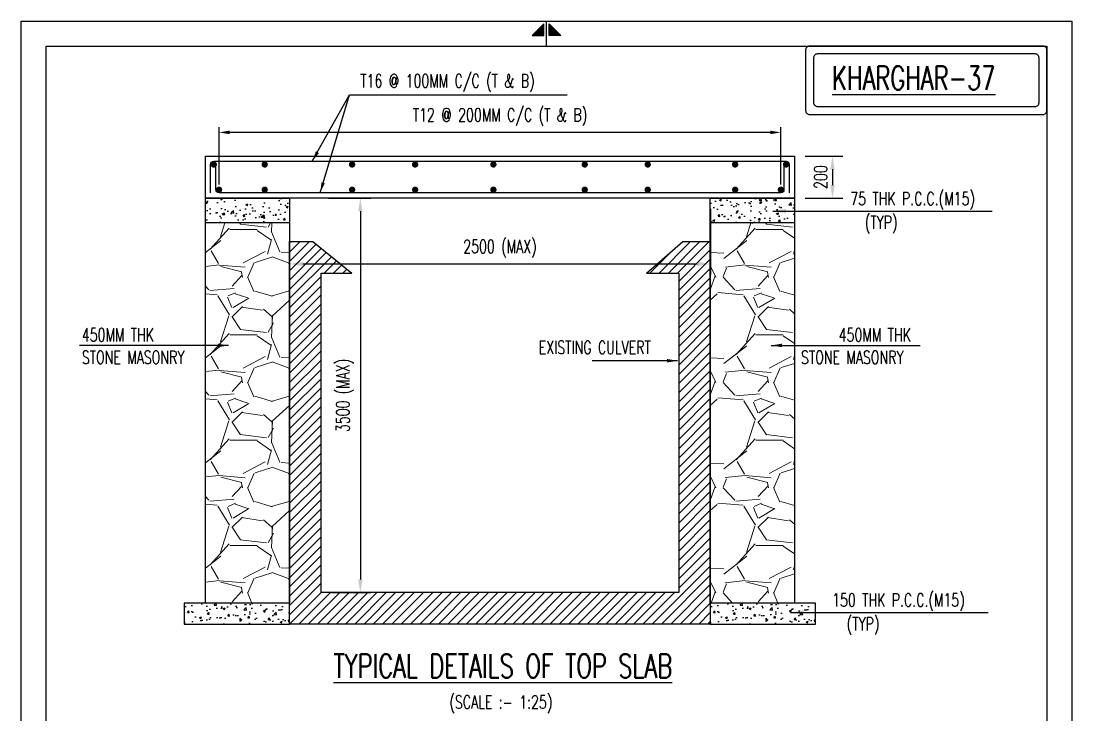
# Model space of a CAD drawing. Header units: inches. Extents: x 5687 to 270839, y -3480 to 25772.
# Drawn here: x 250859 to 270839, y 11589 to 24779 of the extents above; entities that cross this region are included whole.
import ezdxf
from ezdxf.enums import TextEntityAlignment as Align

# ---------------------------------------------------------------- set-up
doc = ezdxf.new("R2010")
doc.units = ezdxf.units.IN
doc.header["$MEASUREMENT"] = 0
doc.linetypes.add('HIDDEN', pattern=[0.375, 0.25, -0.125])
doc.layers.add('hatch', color=1, linetype='Continuous', lineweight=15)
doc.layers.add('S-CONCRETE', color=4, linetype='Continuous', lineweight=25)
for name, color, linetype in [('PCC', 8, 'Continuous'), ('PNA', 8, 'Continuous'), ('REINFORCEMENT', 6, 'Continuous'), ('S-CONCRET LINE', 4, 'Continuous'), ('S-DIM-1', 5, 'Continuous'), ('S-DIMANTION', 5, 'Continuous'), ('S-REINFORCEMENT', 6, 'Continuous'), ('S-TEXT', 2, 'Continuous'), ('S-TEXT-1', 4, 'Continuous'), ('S-TITLE', 6, 'Continuous'), ('SCHEDULE LINE-1', 7, 'Continuous'), ('TEXT', 4, 'Continuous'), ('TEXT (SHEET)', 4, 'Continuous'), ('TEXT NORMAL', 4, 'Continuous'), ('TITLE', 6, 'Continuous')]:
    doc.layers.add(name, color=color, linetype=linetype)
doc.styles.add('ROMANS', font='r.shx', dxfattribs={"width": 0.7})
doc.dimstyles.new('3-100', dxfattribs={"dimtxt": 250, "dimasz": 250, "dimexe": 150, "dimexo": 60, "dimgap": 75, "dimtad": 1, "dimdec": 0, "dimlfac": 0.333333, "dimzin": 0, "dimdsep": 46, "dimtxsty": 'ROMANS', "dimcen": -300, "dimclrd": 5, "dimclre": 5, "dimclrt": 4, "dimadec": 0, "dimazin": 0, "dimtfac": 1, "dimtdec": 0, "dimtix": 1, "dimtofl": 0, "dimtmove": 2, "dimatfit": 3, "dimfxl": 0, "dimtolj": 1, "dimtzin": 0, "dimarcsym": 0})
doc.dimstyles.new('DIM 100', dxfattribs={"dimscale": 100, "dimtxt": 2.5, "dimasz": 2, "dimexe": 1, "dimexo": 1, "dimgap": 1, "dimtad": 1, "dimdec": 0, "dimzin": 0, "dimdsep": 46, "dimtxsty": 'ROMANS', "dimcen": -0.1, "dimclrd": 5, "dimclre": 5, "dimclrt": 4, "dimadec": 0, "dimazin": 0, "dimtfac": 1, "dimtdec": 0, "dimtix": 1, "dimtofl": 0, "dimtmove": 0, "dimatfit": 0, "dimfxl": 0, "dimtolj": 1, "dimtzin": 0, "dimarcsym": 0})
doc.dimstyles.new('dim25', dxfattribs={"dimtxt": 250, "dimasz": 250, "dimexe": 200, "dimexo": 200, "dimgap": 100, "dimtad": 1, "dimdec": 0, "dimlfac": 0.25, "dimzin": 0, "dimdsep": 46, "dimtxsty": 'ROMANS', "dimcen": 0, "dimclrd": 5, "dimclre": 5, "dimclrt": 4, "dimadec": 0, "dimazin": 0, "dimtfac": 1, "dimtdec": 0, "dimtix": 1, "dimtofl": 0, "dimtmove": 2, "dimatfit": 3, "dimfxl": 0, "dimtolj": 1, "dimtzin": 0, "dimlwd": -1, "dimlwe": -1, "dimarcsym": 0})
pattern_1 = [(228.0128, (-3166942.21, 3933900.3), (-15999.9964643, -18000.0026832), [269.072, -26638.176]), (184.9697, (-3167122.21, 3933700.3), (24000.002103, 1999.982614), [461.736, -45711.85]), (132.5104, (-3167582.21, 3933660.3), (19999.9814367, -22000.0173477), [325.576, -32232.064]), (267.2737, (-3168362.21, 3933160.3), (1999.9920355, 40000.00059), [420.476, -41627.116]), (292.8337, (-3168382.21, 3932740.3), (-10000.0198109, 23999.9928236), [412.31, -40818.746]), (357.2737, (-3168222.21, 3932360.3), (-40000.00059, 1999.9920355), [420.476, -41627.116]), (37.6942, (-3167802.214, 3932340.3), (-26000.0146912, -19999.9808103), [556.058, -55049.698]), (72.2553, (-3167362.21, 3932680.3), (14000.0215254, 43999.9924625), [524.976, -51972.642]), (121.4296, (-3167202.21, 3933180.3), (-16000.0164684, 25999.990073), [421.9, -41768.146]), (175.2364, (-3167422.21, 3933540.3), (22000.0018926, -1999.9830653), [481.664, -23601.526]), (222.3974, (-3167902.214, 3933580.3), (-24000.01470215, -21999.984164), [622.896, -61666.75]), (138.8141, (-3166382.21, 3933140.3), (-14000.0058936, 11999.994627), [212.602, -21047.688]), (171.4692, (-3166542.21, 3933280.3), (25999.9965696, -4000.01582), [404.474, -40043.022]), (225, (-3166942.2, 3933340.3), (-2e-13, -2000.0006), [282.842, -2545.584]), (203.1986, (-3167082.21, 3933580.3), (9999.999461, 4000.00265), [152.316, -15079.23]), (291.8014, (-3167222.2, 3933520.3), (-1999.99982, 6000.000546), [215.406, -10554.924]), (30.9638, (-3167142.2, 3933320.3), (5999.996045, 4000.004967), [349.858, -11312.046]), (161.5651, (-3166842.2, 3933500.3), (4000.00087, -1999.99681), [252.982, -6071.574]), (16.3895, (-3168382.21, 3933520.3), (20000.0043968, 5999.9854196), [354.4, -35085.69]), (70.3462, (-3168042.21, 3933620.3), (-7999.9904947, -22000.0042712), [297.322, -29434.816]), (293.1986, (-3166842.21, 3933900.3), (-4000.00265, 9999.999461), [304.63, -14926.916]), (343.6105, (-3166722.21, 3933620.3), (-20000.0043968, 5999.9854196), [354.4, -35085.69]), (339.444, (-3168382.21, 3932280.3), (-10000.003689, 3999.991993), [341.76, -16746.248]), (294.7751, (-3168062.21, 3932160.3), (-9999.9843785, 22000.0068437), [286.356, -28349.286]), (66.8014, (-3166822.21, 3931900.3), (4000.00265, 9999.999461), [304.63, -14926.916]), (17.354, (-3166702.21, 3932180.3), (-26000.0040382, -7999.9890045), [335.262, -33190.848]), (69.444, (-3167802.21, 3931900.3), (-3999.991993, -10000.003689), [170.88, -16917.128]), (101.3099, (-3166942.2, 3931900.3), (-1999.995264, 8000.001504), [101.98, -10096.058]), (165.9638, (-3166962.2, 3932000.3), (6000.00109, -1999.996115), [412.31, -7833.9]), (186.009, (-3167362.21, 3932100.3), (19999.9995018, 1999.998635), [382.1, -37827.846]), (303.6901, (-3167142.2, 3933140.3), (-2000.00267, 3999.999116), [288.444, -6922.658]), (353.1572, (-3166982.21, 3932900.3), (33999.998731, -4000.0159958), [503.588, -49855.126]), (60.9454, (-3166482.21, 3932840.3), (-8000.0000544, -14000.000769), [205.912, -20385.348]), (90, (-3166382.2, 3933020.3), (-2000, 2000), [120, -1880]), (120.2564, (-3167402.21, 3932160.3), (7999.9897736, -14000.0049117), [277.848, -27507.04]), (48.0128, (-3167542.21, 3932400.3), (15999.9964643, 18000.0026832), [538.144, -26369.104]), (0, (-3167182.2, 3932800.3), (2000, 2000), [520, -1480]), (325.3048, (-3166662.21, 3932800.3), (-19999.988518, 14000.0172192), [316.228, -31306.548]), (254.0546, (-3166402.2, 3932620.3), (-1999.999779, -8000.000253), [291.204, -14269.016]), (207.646, (-3166482.21, 3932340.3), (-37999.9916144, -20000.0154263), [474.13, -46938.948]), (175.4261, (-3166902.21, 3932120.3), (-26000.0011166, 1999.9896023), [501.598, -49658.148])]
pattern_2 = [(50, (-158425.2, -265219.42), (382.53876, -33.4678), [40, -440]), (355, (-158425.2, -265219.4), (-74.0007, 401.16914), [32, -352]), (100.4514, (-158393.34, -265222.2), (308.53834, 367.7011), [33.99477, -373.94246]), (46.1842, (-158425.2, -265112.75), (569.19523, -88.2768), [60, -660]), (96.6356, (-158377.8, -265120.1), (498.4868, 519.52953), [50.99215, -560.9136]), (351.1842, (-158425.2, -265112.75), (498.4864, 519.5299), [48, -528]), (21, (-158371.88, -265139.42), (318.35043, -214.73008), [40, -440]), (326, (-158371.88, -265139.4), (129.76818, 386.7467), [32, -352]), (71.4514, (-158345.35, -265157.3), (448.11874, 172.01626), [33.99477, -373.94246]), (37.5, (-158425.21, -265219.42), (6.485256, 177.54339), [0, -347.73333, 0, -357.33333, 0, -353.33333]), (7.5, (-158425.21, -265219.42), (140.30375, 210.35291), [0, -203.73333, 0, -339.73333, 0, -134.66667]), (327.5, (-158544.15, -265219.42), (284.7053, -12.029265), [0, -133.33333, 0, -416, 0, -552]), (317.5, (-158597.48, -265219.42), (311.03262, 53.38932), [0, -173.33333, 0, -276.26667, 0, -392])]

# ---------------------------------------------------------------- blocks, each defined once
blk = doc.blocks.new('*D5')
at = {"layer": 'Defpoints', "color": 0}
for p in [(254624, 22662), (254624, 21572), (265304, 21572)]:
    blk.add_point(p, dxfattribs=at)
at = {"layer": 'S-REINFORCEMENT', "color": 5, "lineweight": -2}
for p, q in [((254624, 21672), (254624, 22762)), ((265104, 22662), (254824, 22662)), ((265304, 21672), (265304, 22762))]:
    blk.add_line(p, q, dxfattribs=at)
at = {"layer": 'S-REINFORCEMENT', "color": 5}
for points in [[(254824, 22695), (254824, 22628), (254624, 22662)], [(265104, 22695), (265104, 22628), (265304, 22662)]]:
    blk.add_solid(points, dxfattribs=at)
at = {"layer": 'S-REINFORCEMENT', "color": 4, "insert": (259964, 22952), "char_height": 250, "attachment_point": 5, "style": 'ROMANS'}
blk.add_mtext('\\A1;T12 @ 200MM C/C (T & B)', dxfattribs=at)
blk = doc.blocks.new('*D6')
at = {"layer": 'Defpoints', "color": 0}
for p in [(255964, 21412), (263964, 21412), (263964, 20161)]:
    blk.add_point(p, dxfattribs=at)
at = {"layer": 'S-REINFORCEMENT', "color": 5}
for p, q in [((255964, 21212), (255964, 19961)), ((263964, 21212), (263964, 19961)), ((256214, 20161), (263714, 20161))]:
    blk.add_line(p, q, dxfattribs=at)
for points in [[(256214, 20203), (256214, 20120), (255964, 20161)], [(263714, 20203), (263714, 20120), (263964, 20161)]]:
    blk.add_solid(points, dxfattribs=at)
at = {"layer": 'S-REINFORCEMENT', "color": 4, "insert": (259964, 20452), "char_height": 250, "attachment_point": 5, "style": 'ROMANS'}
blk.add_mtext('\\A1;2500 (MAX)', dxfattribs=at)
blk = doc.blocks.new('*D7')
at = {"layer": 'Defpoints', "color": 0}
for p in [(265564, 22212), (265564, 21412), (266286, 21412)]:
    blk.add_point(p, dxfattribs=at)
at = {"layer": 'S-REINFORCEMENT', "color": 5}
for p, q in [((265764, 22212), (266486, 22212)), ((266286, 21962), (266286, 21662)), ((265764, 21412), (266486, 21412))]:
    blk.add_line(p, q, dxfattribs=at)
for points in [[(266245, 21962), (266328, 21962), (266286, 22212)], [(266245, 21662), (266328, 21662), (266286, 21412)]]:
    blk.add_solid(points, dxfattribs=at)
at = {"layer": 'S-REINFORCEMENT', "color": 4, "insert": (266061, 21812), "char_height": 250, "attachment_point": 5, "rotation": 90, "style": 'ROMANS'}
blk.add_mtext('\\A1;200', dxfattribs=at)
blk = doc.blocks.new('*D8')
at = {"layer": 'Defpoints', "color": 0}
for p in [(256505, 21412), (256564, 13917), (257310, 13917)]:
    blk.add_point(p, dxfattribs=at)
at = {"layer": 'S-REINFORCEMENT', "color": 5}
for p, q in [((256705, 21412), (257510, 21412)), ((257310, 21162), (257310, 14167)), ((256764, 13917), (257510, 13917))]:
    blk.add_line(p, q, dxfattribs=at)
for points in [[(257351, 21162), (257268, 21162), (257310, 21412)], [(257268, 14167), (257351, 14167), (257310, 13917)]]:
    blk.add_solid(points, dxfattribs=at)
at = {"layer": 'S-REINFORCEMENT', "color": 4, "insert": (257019, 17664), "char_height": 250, "attachment_point": 5, "rotation": 90, "style": 'ROMANS'}
blk.add_mtext('\\A1;3500 (MAX)', dxfattribs=at)
blk = doc.blocks.new('MID')
at = {"layer": 'TEXT'}
for p, q in [((8.94, 1.07), (4.27, 5.74)), ((4.27, 5.74), (4.27, 1.07)), ((0, 0), (10, 0)), ((4.27, 1.07), (8.94, 1.07)), ((8.94, -1.07), (4.27, -5.74)), ((4.27, -1.07), (8.94, -1.07)), ((4.27, -5.74), (4.27, -1.07))]:
    blk.add_line(p, q, dxfattribs=at)
for points in [[(4.27, 5.74), (8.94, 1.07), (4.27, 1.07)], [(4.27, -5.74), (8.94, -1.07), (4.27, -1.07)]]:
    blk.add_solid(points, dxfattribs=at)
blk = doc.blocks.new('zw$A329')
at = {"layer": 'PNA', "color": 4}
blk.add_lwpolyline([(19740, 0), (0, 0), (0, 27918), (19740, 27918)], close=True, dxfattribs=at)
at = {"layer": 'PNA', "color": 3}
blk.add_lwpolyline([(19270, 470), (470, 470), (470, 27448), (19270, 27448)], close=True, dxfattribs=at)
at = {"layer": 'TEXT (SHEET)', "color": 4, "xscale": -47.00000000000001, "yscale": 47.00000000000001, "zscale": 47.00000000000001, "rotation": 270}
blk.add_blockref('MID', (9870, 27448), dxfattribs=at)

msp = doc.modelspace()

# ---------------------------------------------------------------- hatches: boundary and pattern name
h = msp.add_hatch()
h.set_pattern_fill('ANSI31', color=8, scale=1000)
h.set_pattern_definition([(45, (40219.06, -16814.23), (-88.38835, 88.38835), [])])
h.paths.add_polyline_path([(263963.8, 20586.8), (263440.8, 20586.8), (262750.1, 19986.8), (263363.8, 19986.8), (263363.8, 13916.7), (256563.8, 13916.7), (256563.8, 19986.8), (257148.9, 19986.8), (256404.3, 20586.8), (255963.8, 20586.8), (255963.8, 13316.7), (263963.8, 13316.7)])
h = msp.add_hatch()
h.set_pattern_fill('AR-CONC', color=8, scale=53.333333, style=0)
h.set_pattern_definition([(50, (-168429.15, -271177.86), (382.53876, -33.4678), [40, -440]), (355, (-168429.15, -271177.86), (-74.0007, 401.16914), [32, -352]), (100.4514, (-168397.28, -271180.64), (308.53834, 367.7011), [33.99477, -373.94246]), (46.1842, (-168429.15, -271071.2), (569.19523, -88.2768), [60, -660]), (96.6356, (-168381.7, -271078.55), (498.4868, 519.52953), [50.99215, -560.9136]), (351.1842, (-168429.15, -271071.2), (498.4864, 519.5299), [48, -528]), (21, (-168375.82, -271097.86), (318.35043, -214.73008), [40, -440]), (326, (-168375.82, -271097.86), (129.76818, 386.7467), [32, -352]), (71.4514, (-168349.3, -271115.75), (448.11874, 172.01626), [33.99477, -373.94246]), (37.5, (-168429.15, -271177.86), (6.485256, 177.54339), [0, -347.73333, 0, -357.33333, 0, -353.33333]), (7.5, (-168429.15, -271177.86), (140.30375, 210.35291), [0, -203.73333, 0, -339.73333, 0, -134.66667]), (327.5, (-168548.09, -271177.86), (284.7053, -12.029265), [0, -133.33333, 0, -416, 0, -552]), (317.5, (-168601.42, -271177.86), (311.03262, 53.38932), [0, -173.33333, 0, -276.26667, 0, -392])])
h.paths.add_polyline_path([(255963.8, 13716.7), (253963.8, 13716.7), (253963.8, 13316.7), (255963.8, 13316.7)])
h = msp.add_hatch()
h.set_pattern_fill('AR-CONC', color=8, scale=53.333333, style=0)
h.set_pattern_definition([(50, (-158429.15, -271177.86), (382.53876, -33.4678), [40, -440]), (355, (-158429.15, -271177.86), (-74.0007, 401.16914), [32, -352]), (100.4514, (-158397.28, -271180.64), (308.53834, 367.7011), [33.99477, -373.94246]), (46.1842, (-158429.15, -271071.2), (569.19523, -88.2768), [60, -660]), (96.6356, (-158381.7, -271078.55), (498.4868, 519.52953), [50.99215, -560.9136]), (351.1842, (-158429.15, -271071.2), (498.4864, 519.5299), [48, -528]), (21, (-158375.82, -271097.86), (318.35043, -214.73008), [40, -440]), (326, (-158375.82, -271097.86), (129.76818, 386.7467), [32, -352]), (71.4514, (-158349.3, -271115.75), (448.11874, 172.01626), [33.99477, -373.94246]), (37.5, (-158429.15, -271177.86), (6.485256, 177.54339), [0, -347.73333, 0, -357.33333, 0, -353.33333]), (7.5, (-158429.15, -271177.86), (140.30375, 210.35291), [0, -203.73333, 0, -339.73333, 0, -134.66667]), (327.5, (-158548.09, -271177.86), (284.7053, -12.029265), [0, -133.33333, 0, -416, 0, -552]), (317.5, (-158601.42, -271177.86), (311.03262, 53.38932), [0, -173.33333, 0, -276.26667, 0, -392])])
h.paths.add_polyline_path([(265963.8, 13716.7), (263963.8, 13716.7), (263963.8, 13316.7), (265963.8, 13316.7)])
at = {"layer": 'hatch'}
h = msp.add_hatch(dxfattribs=at)
h.set_pattern_fill('GRAVEL', color=8, scale=2000, style=0)
h.set_pattern_definition(pattern_1)
h.paths.add_polyline_path([(254363.8, 13716.7), (255963.8, 13716.7), (255963.8, 20941.1), (254363.8, 20941.1)])
h = msp.add_hatch(dxfattribs=at)
h.set_pattern_fill('GRAVEL', color=8, scale=2000, style=0)
h.set_pattern_definition(pattern_1)
h.paths.add_polyline_path([(263963.8, 13716.7), (265563.8, 13716.7), (265563.8, 20941.1), (263963.8, 20941.1)])
at = {"layer": 'PCC', "linetype": 'HIDDEN'}
h = msp.add_hatch(dxfattribs=at)
h.set_pattern_fill('AR-CONC', color=9, scale=53.333333, style=0)
h.set_pattern_definition(pattern_2)
h.paths.add_polyline_path([(254363.8, 21412.3), (255963.8, 21412.3), (255963.8, 20941.1), (254363.8, 20941.1)])
h = msp.add_hatch(dxfattribs=at)
h.set_pattern_fill('AR-CONC', color=9, scale=53.333333, style=0)
h.set_pattern_definition(pattern_2)
h.paths.add_polyline_path([(263963.8, 21412.3), (265563.8, 21412.3), (265563.8, 20941.1), (263963.8, 20941.1)])

# ---------------------------------------------------------------- linework, layer by layer
at = {"color": 8}
for p, q in [((256404.3, 20586.8, -15), (257148.9, 19986.8, -15)), ((262750.1, 19986.8, -15), (263440.8, 20586.8, -15))]:
    msp.add_line(p, q, dxfattribs=at)
at = {"color": 8, "elevation": -15}
for points in [[(263440.8, 20586.8), (263963.8, 20586.8), (263963.8, 13316.7), (255963.8, 13316.7), (255963.8, 20586.8), (256404.3, 20586.8)], [(262750.1, 19986.8), (263363.8, 19986.8), (263363.8, 13916.7), (256563.8, 13916.7), (256563.8, 19986.8), (257148.9, 19986.8)]]:
    msp.add_lwpolyline(points, dxfattribs=at)
for points in [[(255963.8, 13716.7), (253963.8, 13716.7), (253963.8, 13316.7), (255963.8, 13316.7)], [(265963.8, 13716.7), (263963.8, 13716.7), (263963.8, 13316.7), (265963.8, 13316.7)]]:
    msp.add_lwpolyline(points, close=True, dxfattribs=at)
at = {"layer": 'REINFORCEMENT', "color": 5, "elevation": -15}
for points in [[(254463.8, 21512.3), (254463.8, 22052.3, -0.4142136), (254523.8, 22112.3), (265403.8, 22112.3, -0.4142136), (265463.8, 22052.3), (265463.8, 21512.3)], [(265363.8, 22012.3), (265363.8, 21572.3, -0.4142136), (265303.8, 21512.3), (254623.8, 21512.3, -0.4142136), (254563.8, 21572.3), (254563.8, 22012.3)]]:
    msp.add_lwpolyline(points, format="xyb", dxfattribs=at)
at = {"layer": 'REINFORCEMENT', "const_width": 60, "elevation": -15}
for points in [[(254493.8, 22052.3, 1), (254553.8, 22052.3, 1)], [(255461.8, 22052.3, 1), (255521.8, 22052.3, 1)], [(257123.8, 22052.3, 1), (257183.8, 22052.3, 1)], [(258321.8, 22052.3, 1), (258381.8, 22052.3, 1)], [(259809.8, 22052.3, 1), (259869.8, 22052.3, 1)], [(261605.8, 22052.3, -1), (261545.8, 22052.3, -1)], [(262803.8, 22052.3, -1), (262743.8, 22052.3, -1)], [(264465.8, 22052.3, -1), (264405.8, 22052.3, -1)], [(265373.8, 22052.3, 1), (265433.8, 22052.3, 1)], [(265433.8, 22052.3, -1), (265373.8, 22052.3, -1)], [(254593.8, 21572.3, 1), (254653.8, 21572.3, 1)], [(255461.8, 21572.3, 1), (255521.8, 21572.3, 1)], [(257123.8, 21572.3, 1), (257183.8, 21572.3, 1)], [(258321.8, 21572.3, 1), (258381.8, 21572.3, 1)], [(259809.8, 21572.3, 1), (259869.8, 21572.3, 1)], [(261605.8, 21572.3, -1), (261545.8, 21572.3, -1)], [(262803.8, 21572.3, -1), (262743.8, 21572.3, -1)], [(264465.8, 21572.3, -1), (264405.8, 21572.3, -1)], [(265273.8, 21572.3, 1), (265333.8, 21572.3, 1)], [(265333.8, 21572.3, -1), (265273.8, 21572.3, -1)]]:
    msp.add_lwpolyline(points, format="xyb", close=True, dxfattribs=at)
at = {"layer": 'S-CONCRET LINE', "color": 4, "linetype": 'Continuous', "elevation": -15}
for points in [[(254363.8, 21412.3), (255963.8, 21412.3), (255963.8, 13716.7), (254363.8, 13716.7)], [(254363.8, 21412.3), (255963.8, 21412.3), (255963.8, 20941.1), (254363.8, 20941.1)], [(263963.8, 21412.3), (265563.8, 21412.3), (265563.8, 13716.7), (263963.8, 13716.7)], [(263963.8, 21412.3), (265563.8, 21412.3), (265563.8, 20941.1), (263963.8, 20941.1)]]:
    msp.add_lwpolyline(points, close=True, dxfattribs=at)
at = {"layer": 'S-CONCRETE', "color": 4, "elevation": -15}
msp.add_lwpolyline([(254363.8, 22212.3), (265563.8, 22212.3), (265563.8, 21412.3), (254363.8, 21412.3)], close=True, dxfattribs=at)
at = {"layer": 'SCHEDULE LINE-1', "color": 2, "elevation": 0}
for points in [[(265776.3, 24227.8), (265776.3, 23077.8, 0.4142136), (265851.3, 23002.8), (270288.8, 23002.8, 0.4142136), (270363.8, 23077.8), (270363.8, 24227.8, 0.4142136), (270288.8, 24302.8), (265851.3, 24302.8, 0.4142136)], [(265926.3, 24077.8), (265926.3, 23232.8, 0.4142136), (266006.3, 23152.8), (270138.8, 23152.8, 0.4142136), (270213.8, 23227.8), (270213.8, 24077.8, 0.4142136), (270138.8, 24152.8), (266001.3, 24152.8, 0.4142136)]]:
    msp.add_lwpolyline(points, format="xyb", close=True, dxfattribs=at)

# ---------------------------------------------------------------- block references
at = {"layer": 'S-DIM-1', "lineweight": 25, "xscale": 1.012180198629702, "yscale": 1.012180198629702, "zscale": 1.012180198629702}
msp.add_blockref('zw$A329', (250859, -3479.5), dxfattribs=at)

# ---------------------------------------------------------------- texts
at = {"layer": 'S-TEXT', "style": 'ROMANS', "width": 0.7}
msp.add_text('(SCALE :- 1:25)', height=250, dxfattribs=at).set_placement((259981.3, 11834.4, -15), align=Align.MIDDLE_CENTER)
at = {"layer": 'S-TEXT-1', "style": 'ROMANS', "width": 0.7}
for s, p in [('T16 @ 100MM C/C (T & B)', (257308, 23640.6, -15)), ('450MM THK', (252015.1, 18813.4, -30.1)), ('450MM THK', (266404, 18813.4, -30.1)), ('EXISTING CULVERT', (260701.8, 18575.6, -15)), ('STONE MASONRY', (252015.1, 18387.2, -30.1)), ('STONE MASONRY', (265687.4, 18387.2, -30.1))]:
    msp.add_text(s, height=250, dxfattribs=at).set_placement(p, align=Align.MIDDLE_LEFT)
at = {"layer": 'S-TITLE', "style": 'ROMANS', "width": 0.7}
msp.add_text('%%UTYPICAL DETAILS OF TOP SLAB', height=450, dxfattribs=at).set_placement((260019.5, 12521.5, -15), align=Align.MIDDLE_CENTER)
at = {"layer": 'TEXT NORMAL', "style": 'ROMANS', "width": 0.7}
for s, p in [('75 THK P.C.C.(M15)', (266624.1, 21277.8)), ('(TYP)', (266900.2, 20826.7)), ('150 THK P.C.C.(M15)', (266279.6, 13649.1, -15)), ('(TYP)', (266555.7, 13198, -15))]:
    msp.add_text(s, height=250, dxfattribs=at).set_placement(p)
at = {"layer": 'TITLE', "style": 'ROMANS', "width": 0.7}
msp.add_text('%%UKHARGHAR-37', height=450, dxfattribs=at).set_placement((266279.1, 23697.5), align=Align.MIDDLE_LEFT)

# ---------------------------------------------------------------- dimensions: what is measured, and where the dimension line sits
at = {"layer": 'S-REINFORCEMENT'}
for base, p1, p2, text, dimstyle, picture, middle in [((254623.8, 22661.8, -15), (265303.8, 21572.3, -15), (254623.8, 21572.3, -15), 'T12 @ 200MM C/C (T & B)', 'DIM 100', '*D5', (259963.8, 22952.3, -15)), ((263963.8, 20161.3, -15), (255963.8, 21412.3, -15), (263963.8, 21412.3, -15), '2500 (MAX)', 'dim25', '*D6', (259963.8, 20451.8, -15))]:
    dim = msp.add_linear_dim(base=base, p1=p1, p2=p2, text=text, dimstyle=dimstyle, dxfattribs=at)
    dim.commit()
    dim.dimension.update_dxf_attribs({"geometry": picture, "text_midpoint": middle})
dim = msp.add_linear_dim(base=(266286.3, 21412.3, -15), p1=(265563.8, 22212.3, -15), p2=(265563.8, 21412.3, -15), angle=90, dimstyle='dim25', dxfattribs=at)
dim.commit()
dim.dimension.update_dxf_attribs({"geometry": '*D7', "text_midpoint": (266061.3, 21812.3, -15)})
dim = msp.add_linear_dim(base=(257309.8, 13916.7, -15), p1=(256504.8, 21412.3, -15), p2=(256563.8, 13916.7, -15), angle=90, text='3500 (MAX)', dimstyle='dim25', dxfattribs=at)
dim.commit()
dim.dimension.update_dxf_attribs({"geometry": '*D8', "text_midpoint": (257019.3, 17664.5, -15)})

# ---------------------------------------------------------------- leaders
at = {"layer": 'S-DIMANTION', "linetype": 'ByBlock', "lineweight": -2, "ltscale": 20}
for points in [[(265155.3, 21167.6), (269321.9, 21167.6)], [(265485.5, 13538.9, -15), (269243.4, 13538.9, -15)]]:
    msp.add_leader(points, dimstyle='3-100', override={"dimtad": 0}, dxfattribs=at)
at = {"layer": 'S-REINFORCEMENT'}
for points in [[(256396.6, 22112.3, -15), (257102.6, 23375.8, -15), (261239.4, 23375.8, -15)], [(256546.6, 21512.3, -15), (257102.6, 23375.8, -15), (261239.4, 23375.8, -15)], [(254803.9, 18612.8, -15), (251971.1, 18612.8, -15)], [(265123.6, 18612.8, -15), (267956.3, 18612.8, -15)], [(263342.1, 18322.1, -15), (261716.1, 18322.1, -15)]]:
    msp.add_leader(points, dimstyle='DIM 100', override={"dimgap": 1, "dimtad": 0}, dxfattribs=at)

doc.saveas('drawing.dxf')
